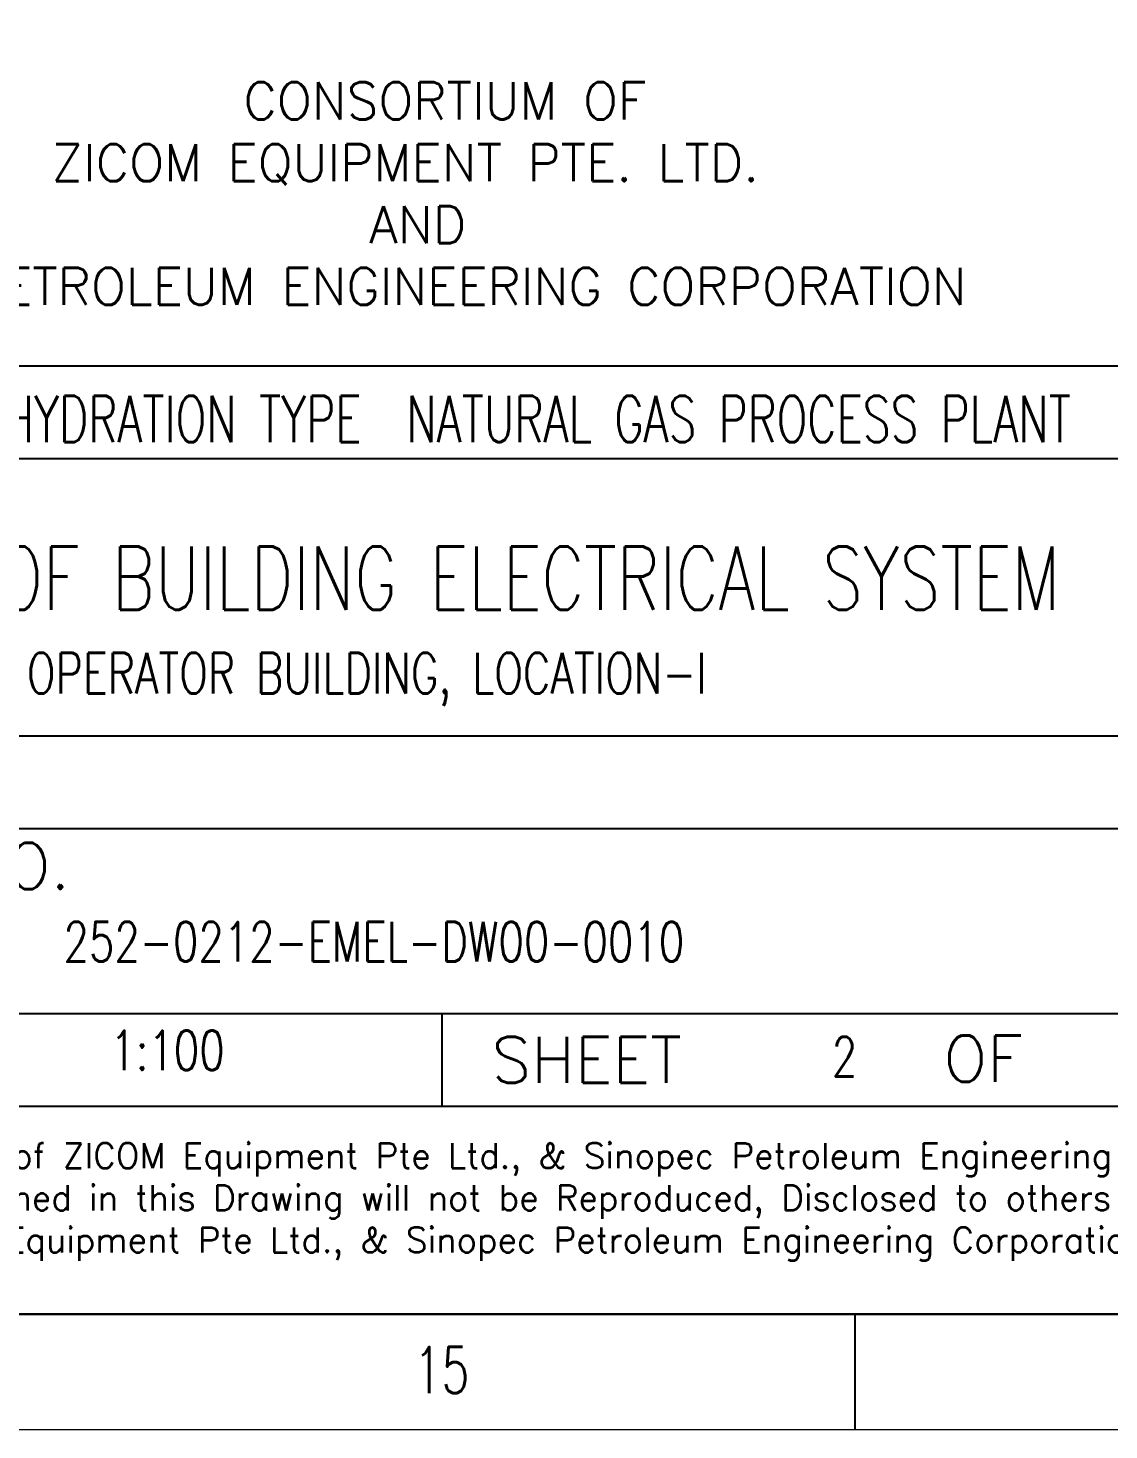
# Model space of a CAD drawing. Header units: inches. Extents: x 1445 to 3588, y -22 to 615.
# Drawn here: x 2235.6 to 2306.4, y -22 to 69.9 of the extents above; entities that cross this region are included whole.
import ezdxf

# ---------------------------------------------------------------- set-up
doc = ezdxf.new("R2010")
doc.units = ezdxf.units.IN
doc.header["$MEASUREMENT"] = 0
doc.layers.add('TEG BORDER', color=7, linetype='Continuous')
doc.styles.add('TAVE1', font='ROMANS.shx', dxfattribs={"width": 0.75})
doc.styles.add('TEG BORDER', font='txt_qlt.shx', dxfattribs={"width": 0.7, "bigfont": 'hztxt.shx'})

# ---------------------------------------------------------------- blocks, each defined once
blk = doc.blocks.new('252 BORDER A2')
for p, q in [((489, 5), (589, 5)), ((556.875, 0), (556.875, 5))]:
    blk.add_line(p, q)
at = {"color": 5, "lineweight": 15}
blk.add_lwpolyline([(0, 420), (594, 420), (594, 0), (0, 0)], close=True, dxfattribs=at)
blk.add_lwpolyline([(5, 415), (589, 415), (589, 5), (5, 5)], close=True)
at = {"layer": 'TEG BORDER'}
for p, q in [((489, 46), (589, 46)), ((489, 42), (589, 42)), ((489, 30), (589, 30)), ((489, 26), (589, 26)), ((504, 18), (574, 18)), ((539, 18), (539, 14)), ((489, 14), (589, 14)), ((489, 14), (589, 14))]:
    blk.add_line(p, q, dxfattribs=at)
at = {"insert": (537.797, 1.593), "char_height": 2, "width": 2, "attachment_point": 7, "style": 'TEG BORDER'}
blk.add_mtext('\\pi2.2204e-016;15', dxfattribs=at)
at = {"layer": 'TEG BORDER', "color": 7, "style": 'TEG BORDER'}
for s, height, p in [('CONSORTIUM OF', 1.6, (530.433, 56.656)), ('ZICOM EQUIPMENT PTE. LTD.', 1.6, (522.131, 53.978)), ('AND', 1.6, (535.871, 51.3)), ('SINOPEC PETROLEUM ENGINEERING CORPORATION', 1.6, (508.34, 48.631)), ('This Drawing is Property of Consortium of ZICOM Equipment Pte Ltd., & Sinopec Petroleum Engineering', 1.0875, (490.561, 11.315)), ('Corporation and any Information, contained in this Drawing will not be Reproduced, Disclosed to others without', 1.0875, (490.612, 9.492)), ('Explicit Written Permission from ZICOM Equipment Pte Ltd., & Sinopec Petroleum Engineering Corporation.', 1.0875, (490.561, 7.67))]:
    blk.add_text(s, height=height, dxfattribs=at).set_placement(p)
at = {"layer": 'TEG BORDER', "style": 'TEG BORDER'}
for s, p in [(' DRAWING NO.', (504, 23.382)), ('SHEET', (541.151, 15)), ('OF', (560.691, 15.055))]:
    blk.add_text(s, height=2, dxfattribs=at).set_placement(p)
at = {"layer": 'TEG BORDER', "lineweight": 25, "insert": (495.73, 44.204), "char_height": 2, "width": 100, "attachment_point": 4, "style": 'TEG BORDER'}
blk.add_mtext('\\pt8.5888;2 {\\H1.5x;x\\H0.66667x; 75  MMSCFD TEG DEHYDRATION TYPE  NATURAL GAS PROCESS PLANT}', dxfattribs=at)

msp = doc.modelspace()

# ---------------------------------------------------------------- block references
at = {"xscale": 1.5163271442, "yscale": 1.5163271442, "zscale": 1.5163271442}
msp.add_blockref('252 BORDER A2', (1445.419, -22.017), dxfattribs=at)

# ---------------------------------------------------------------- texts
at = {"color": 0, "lineweight": -3, "style": 'TAVE1', "width": 0.75}
for s, height, p in [('DESIGN OF BUILDING ELECTRICAL SYSTEM', 4.14928, (2216.712, 31.751)), ('OPERATOR BUILDING, LOCATION-I', 2.65554, (2235.527, 26.258)), ('252-0212-EMEL-DW00-0010', 2.5933, (2237.931, 8.689)), ('1:100', 2.5933, (2240.991, 1.57)), ('2', 2.593, (2288.278, 1.153))]:
    msp.add_text(s, height=height, dxfattribs=at).set_placement(p)

doc.saveas('drawing.dxf')
